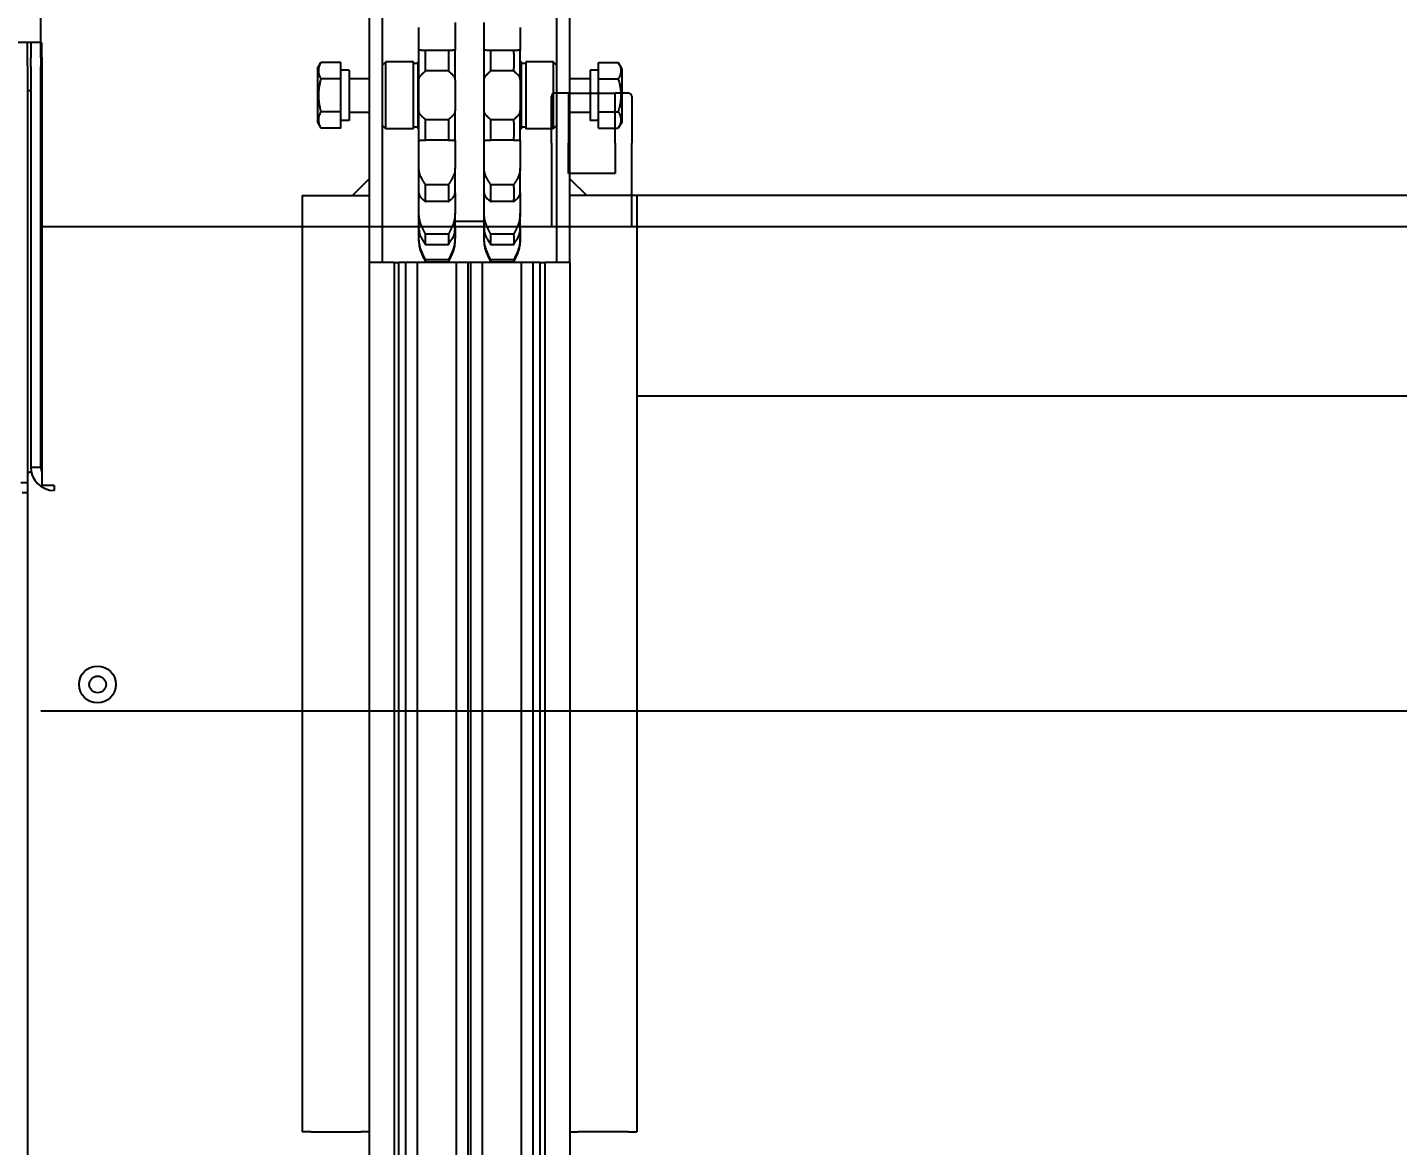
# Model space of a CAD drawing. Header units: millimetres. Extents: x -383313 to -161684, y -117025 to 99224.
# Drawn here: x -348746.3 to -348336.8, y -3387.6 to -3053.2 of the extents above; entities that cross this region are included whole.
import ezdxf

# ---------------------------------------------------------------- set-up
doc = ezdxf.new("R2010")
doc.units = ezdxf.units.MM
doc.header["$MEASUREMENT"] = 0
doc.layers.get('Defpoints').update_dxf_attribs({"color": 31})
for name, color, linetype in [('001__КОНСТРУКТИВ__размеры внутр.', 7, 'Continuous'), ('PV-10B1', 7, 'Continuous'), ('PV-3401', 7, 'Continuous')]:
    doc.layers.add(name, color=color, linetype=linetype)
doc.styles.add('PSTUDIO', font='arial.ttf')
doc.dimstyles.new('PS_TICK', dxfattribs={"dimscale": 100, "dimtxt": 2.5, "dimasz": 1, "dimexe": 2, "dimexo": 2, "dimgap": 1, "dimtad": 1, "dimdec": 0, "dimzin": 0, "dimdsep": 46, "dimtxsty": 'PSTUDIO', "dimblk": 'ARCHTICK', "dimcen": 2, "dimdle": 1.5, "dimse1": 1, "dimse2": 1, "dimadec": 0, "dimazin": 0, "dimtfac": 1, "dimtdec": 0, "dimtix": 1, "dimtmove": 1, "dimatfit": 3, "dimldrblk": 'ARCHTICK', "dimfxl": 1, "dimtolj": 1, "dimtzin": 0, "dimarcsym": 0})

# ---------------------------------------------------------------- blocks, each defined once
blk = doc.blocks.new('_ArchTick')
at = {"color": 0, "linetype": 'ByBlock', "const_width": 0.15}
blk.add_lwpolyline([(-0.5, -0.5), (0.5, 0.5)], dxfattribs=at)
blk = doc.blocks.new('*D267')
at = {"layer": '001__КОНСТРУКТИВ__размеры внутр.', "color": 0, "lineweight": -2, "ltscale": 100, "transparency": 16777216}
for p, q in [((-349188.38, -1822.52), (-349188.38, -4257.72)), ((-344174, -2819.4), (-344174, -4257.72)), ((-349338.38, -4057.72), (-344024, -4057.72))]:
    blk.add_line(p, q, dxfattribs=at)
at = {"layer": 'Defpoints', "color": 0, "ltscale": 100, "transparency": 16777216}
for p in [(-349188.38, -1622.52), (-344174, -2619.4), (-344174, -4057.72)]:
    blk.add_point(p, dxfattribs=at)
at = {"layer": '001__КОНСТРУКТИВ__размеры внутр.', "color": 0, "lineweight": -2, "ltscale": 100, "transparency": 16777216, "xscale": 100, "yscale": 100, "zscale": 100, "rotation": 180}
blk.add_blockref('_ArchTick', (-349188.38, -4057.72), dxfattribs=at)
at = {"layer": '001__КОНСТРУКТИВ__размеры внутр.', "color": 0, "lineweight": -2, "ltscale": 100, "transparency": 16777216, "xscale": 100, "yscale": 100, "zscale": 100}
blk.add_blockref('_ArchTick', (-344174, -4057.72), dxfattribs=at)
at = {"layer": '001__КОНСТРУКТИВ__размеры внутр.', "color": 0, "ltscale": 100, "transparency": 16777216, "insert": (-346681.19, -3830.08), "char_height": 250, "attachment_point": 5, "style": 'PSTUDIO'}
blk.add_mtext('\\A1;5014', dxfattribs=at)
blk = doc.blocks.new('*U200')
at = {"layer": 'PV-3401'}
for p, q in [((-1678.6, 5297.65), (-1678.6, 4852.65)), ((-1618.6, 5297.65), (-1618.6, 4852.65)), ((-1678.6, 4852.65), (-1678.6, 4850.15)), ((-1678.6, 4852.65), (-1398.6, 4852.65)), ((-1678.6, 4850.15), (-1678.6, 4835.15)), ((-1398.6, 4850.15), (-1398.6, 4852.65)), ((-1398.6, 4850.15), (-1398.6, 4835.15)), ((-1716.6, 4848.15), (-1718.42, 4847.1)), ((-1718.42, 4841.15), (-1718.42, 4847.1)), ((-1716.6, 4848.15), (-1700.6, 4848.15)), ((-1713.51, 4841.15), (-1713.51, 4847.1)), ((-1703.7, 4841.15), (-1703.7, 4847.1)), ((-1700.6, 4848.15), (-1698.79, 4847.1)), ((-1698.79, 4841.15), (-1698.79, 4847.1)), ((-1713.51, 4841.15), (-1718.42, 4841.15)), ((-1716.1, 4841.15), (-1716.1, 4838.65)), ((-1703.7, 4841.15), (-1713.51, 4841.15)), ((-1698.79, 4841.15), (-1703.7, 4841.15)), ((-1701.1, 4841.15), (-1701.1, 4838.65)), ((-1716.1, 4838.65), (-1701.1, 4838.65)), ((-1713.6, 4832.65), (-1713.6, 4838.65)), ((-1703.6, 4832.65), (-1703.6, 4838.65)), ((-1683.6, 4832.65), (-1678.6, 4837.65)), ((-1678.6, 4835.15), (-1678.6, 4832.65)), ((-1398.6, 4832.65), (-1398.6, 4835.15)), ((-1658.6, 4832.65), (-1738.6, 4832.65)), ((-1738.6, 4828.65), (-1658.6, 4828.65)), ((-1717.6, 4828.65), (-1718.6, 4827.65)), ((-1699.6, 4828.65), (-1698.6, 4827.65)), ((-1658.6, 4832.65), (1031.4, 4832.65)), ((-1658.6, 4832.65), (-1658.6, 4825.15)), ((-1718.6, 4827.65), (-1698.6, 4827.65)), ((-1718.6, 4827.65), (-1718.6, 4819.45)), ((-1698.6, 4827.65), (-1698.6, 4819.45)), ((-1658.6, 4823.7), (-1658.6, 4825.15)), ((-1658.6, 4825.15), (1146.4, 4825.15)), ((-1658.6, 4823.7), (-1658.6, 4821.69)), ((1146.4, 4823.7), (-1658.6, 4823.7)), ((-1658.6, 4821.69), (-1658.6, 4818.19)), ((1146.4, 4821.69), (-1658.6, 4821.69)), ((-1728.91, 4817.8), (-1722.15, 4817.8)), ((-1722.15, 4817.8), (-1722.12, 4817.8)), ((-1713.13, 4817.8), (-1722.12, 4817.8)), ((-1718.6, 4819.45), (-1698.6, 4819.45)), ((-1698.6, 4818.15), (-1718.6, 4818.15)), ((-1718.6, 4818.15), (-1718.6, 4817.8)), ((-1718.1, 4819.45), (-1718.1, 4818.15)), ((-1713.13, 4817.8), (-1712.31, 4817.8)), ((-1712.31, 4817.8), (-1704.9, 4817.8)), ((-1704.9, 4817.8), (-1704.08, 4817.8)), ((-1695.09, 4817.8), (-1704.08, 4817.8)), ((-1699.1, 4819.45), (-1699.1, 4818.15)), ((-1698.6, 4818.15), (-1698.6, 4817.8)), ((-1695.09, 4817.8), (-1695.06, 4817.8)), ((-1695.06, 4817.8), (-1688.29, 4817.8)), ((-1688.29, 4817.8), (-1686.83, 4817.8)), ((-1679.39, 4817.8), (-1686.83, 4817.8)), ((-1679.39, 4817.8), (-1675.2, 4817.8)), ((-1675.2, 4817.8), (-1673.34, 4817.8)), ((-1668.74, 4817.8), (-1673.34, 4817.8)), ((-1668.74, 4817.8), (-1667.88, 4817.8)), ((-1667.88, 4817.8), (-1665.95, 4817.8)), ((-1664.99, 4817.8), (-1665.95, 4817.8)), ((-1658.6, 4818.19), (-1658.6, 4806.51)), ((1146.4, 4818.19), (-1658.6, 4818.19)), ((-1722, 4815.8), (-1722, 4809)), ((-1715.92, 4815.8), (-1715.92, 4809)), ((-1701.29, 4815.8), (-1701.29, 4809)), ((-1695.21, 4815.8), (-1695.21, 4809)), ((-1681.85, 4815.8), (-1681.85, 4809)), ((-1676.81, 4815.8), (-1676.81, 4809)), ((-1667.03, 4815.8), (-1667.03, 4809)), ((-1663.92, 4815.8), (-1663.92, 4809)), ((-1659.4, 4815.8), (-1659.4, 4809)), ((-1658.75, 4815.8), (-1658.75, 4809)), ((-1728.91, 4807), (-1730.38, 4807)), ((-1722.15, 4807), (-1728.91, 4807)), ((-1722.12, 4807), (-1722.15, 4807)), ((-1713.13, 4807), (-1722.12, 4807)), ((-1712.31, 4807), (-1713.13, 4807)), ((-1704.9, 4807), (-1712.31, 4807)), ((-1704.08, 4807), (-1704.9, 4807)), ((-1695.09, 4807), (-1704.08, 4807)), ((-1695.06, 4807), (-1695.09, 4807)), ((-1688.29, 4807), (-1695.06, 4807)), ((-1686.83, 4807), (-1688.29, 4807)), ((-1679.39, 4807), (-1686.83, 4807)), ((-1675.2, 4807), (-1679.39, 4807)), ((-1673.34, 4807), (-1675.2, 4807)), ((-1668.74, 4807), (-1673.34, 4807)), ((-1670.96, 4798.3), (-1670.96, 4807)), ((-1667.88, 4807), (-1668.74, 4807)), ((-1665.95, 4807), (-1667.88, 4807)), ((-1664.99, 4807), (-1665.95, 4807)), ((-1658.6, 4806.51), (-1658.6, 4803.01)), ((1146.4, 4806.51), (-1658.6, 4806.51)), ((-1658.6, 4803.01), (-1658.6, 4802.23)), ((1146.4, 4803.01), (-1658.6, 4803.01)), ((-1658.6, 4802.23), (-1658.6, 4798.73)), ((1146.4, 4802.23), (-1658.6, 4802.23)), ((-1730.38, 4798.3), (-1728.91, 4798.3)), ((-1728.91, 4798.3), (-1722.15, 4798.3)), ((-1722.15, 4798.3), (-1722.12, 4798.3)), ((-1713.13, 4798.3), (-1722.12, 4798.3)), ((-1722, 4796.3), (-1722, 4789.5)), ((-1715.92, 4796.3), (-1715.92, 4789.5)), ((-1713.13, 4798.3), (-1712.31, 4798.3)), ((-1712.31, 4798.3), (-1704.9, 4798.3)), ((-1704.9, 4798.3), (-1704.08, 4798.3)), ((-1695.09, 4798.3), (-1704.08, 4798.3)), ((-1701.29, 4796.3), (-1701.29, 4789.5)), ((-1695.21, 4796.3), (-1695.21, 4789.5)), ((-1695.09, 4798.3), (-1695.06, 4798.3)), ((-1695.06, 4798.3), (-1688.29, 4798.3)), ((-1688.29, 4798.3), (-1686.83, 4798.3)), ((-1679.39, 4798.3), (-1686.83, 4798.3)), ((-1681.85, 4796.3), (-1681.85, 4789.5)), ((-1679.39, 4798.3), (-1675.2, 4798.3)), ((-1676.81, 4796.3), (-1676.81, 4789.5)), ((-1675.2, 4798.3), (-1673.34, 4798.3)), ((-1668.74, 4798.3), (-1673.34, 4798.3)), ((-1668.74, 4798.3), (-1667.88, 4798.3)), ((-1667.88, 4798.3), (-1665.95, 4798.3)), ((-1667.03, 4796.3), (-1667.03, 4789.5)), ((-1664.99, 4798.3), (-1665.95, 4798.3)), ((-1663.92, 4796.3), (-1663.92, 4789.5)), ((-1659.4, 4796.3), (-1659.4, 4789.5)), ((-1658.75, 4796.3), (-1658.75, 4789.5)), ((-1658.6, 4798.73), (-1658.6, 4787.05)), ((1146.4, 4798.73), (-1658.6, 4798.73)), ((-1722.15, 4787.5), (-1728.91, 4787.5)), ((-1722.12, 4787.5), (-1722.15, 4787.5)), ((-1713.13, 4787.5), (-1722.12, 4787.5)), ((-1718.6, 4787.5), (-1718.6, 4787.15)), ((-1718.6, 4787.15), (-1698.6, 4787.15)), ((-1698.6, 4785.85), (-1718.6, 4785.85)), ((-1718.6, 4785.85), (-1718.6, 4777.65)), ((-1718.1, 4787.15), (-1718.1, 4785.85)), ((-1712.31, 4787.5), (-1713.13, 4787.5)), ((-1704.9, 4787.5), (-1712.31, 4787.5)), ((-1704.08, 4787.5), (-1704.9, 4787.5)), ((-1695.09, 4787.5), (-1704.08, 4787.5)), ((-1699.1, 4787.15), (-1699.1, 4785.85)), ((-1698.6, 4787.5), (-1698.6, 4787.15)), ((-1698.6, 4785.85), (-1698.6, 4777.65)), ((-1695.06, 4787.5), (-1695.09, 4787.5)), ((-1688.29, 4787.5), (-1695.06, 4787.5)), ((-1686.83, 4787.5), (-1688.29, 4787.5)), ((-1679.39, 4787.5), (-1686.83, 4787.5)), ((-1675.2, 4787.5), (-1679.39, 4787.5)), ((-1673.34, 4787.5), (-1675.2, 4787.5)), ((-1668.74, 4787.5), (-1673.34, 4787.5)), ((-1667.88, 4787.5), (-1668.74, 4787.5)), ((-1665.95, 4787.5), (-1667.88, 4787.5)), ((-1664.99, 4787.5), (-1665.95, 4787.5)), ((-1658.6, 4787.05), (-1658.6, 4783.55)), ((1146.4, 4787.05), (-1658.6, 4787.05)), ((-1658.6, 4783.55), (-1658.6, 4781.54)), ((1146.4, 4783.55), (-1658.6, 4783.55)), ((1146.4, 4781.54), (-1658.6, 4781.54)), ((-1658.6, 4780.15), (-1658.6, 4781.54)), ((-1658.6, 4780.15), (-1658.6, 4772.65)), ((-1658.6, 4780.15), (1146.4, 4780.15)), ((-1658.6, 4776.65), (-1738.6, 4776.65)), ((-1698.6, 4777.65), (-1718.6, 4777.65)), ((-1717.6, 4776.65), (-1718.6, 4777.65)), ((-1699.6, 4776.65), (-1698.6, 4777.65)), ((-1738.6, 4772.65), (-1658.6, 4772.65)), ((-1713.6, 4766.65), (-1713.6, 4772.65)), ((-1703.6, 4766.65), (-1703.6, 4772.65)), ((-1678.6, 4767.65), (-1683.6, 4772.65)), ((-1678.6, 4770.15), (-1678.6, 4772.65)), ((-1658.6, 4772.65), (1031.4, 4772.65)), ((-1398.6, 4772.65), (-1398.6, 4770.15)), ((-1678.6, 4755.15), (-1678.6, 4770.15)), ((-1398.6, 4755.15), (-1398.6, 4770.15)), ((-1713.51, 4764.15), (-1718.42, 4764.15)), ((-1718.42, 4764.15), (-1718.42, 4758.2)), ((-1716.1, 4766.65), (-1701.1, 4766.65)), ((-1716.1, 4766.65), (-1716.1, 4764.15)), ((-1703.7, 4764.15), (-1713.51, 4764.15)), ((-1713.51, 4764.15), (-1713.51, 4758.2)), ((-1698.79, 4764.15), (-1703.7, 4764.15)), ((-1703.7, 4764.15), (-1703.7, 4758.2)), ((-1701.1, 4766.65), (-1701.1, 4764.15)), ((-1698.79, 4764.15), (-1698.79, 4758.2)), ((-1716.6, 4757.15), (-1718.42, 4758.2)), ((-1716.6, 4757.15), (-1700.6, 4757.15)), ((-1700.6, 4757.15), (-1698.79, 4758.2)), ((-1678.6, 4752.65), (-1678.6, 4755.15)), ((-1398.6, 4755.15), (-1398.6, 4752.65)), ((-1678.6, 4752.65), (-1398.6, 4752.65))]:
    blk.add_line(p, q, dxfattribs=at)
for centre, start, end in [((-1664.99, 4808.3), 89.3599, 90), ((-1664.99, 4816.5), 270, 270.6401), ((-1664.99, 4788.8), 89.3599, 90), ((-1664.99, 4797), 270, 270.6401)]:
    blk.add_arc(centre, 9.5, start, end, dxfattribs=at)
for points, weights in [([(-1718.42, 4847.1), (-1715.96, 4848.52), (-1713.51, 4847.1)], [1.22364575665, 1.41294441399, 1.22364575665]), ([(-1713.51, 4847.1), (-1708.6, 4848.52), (-1703.7, 4847.1)], [1.22364575665, 1.41294441399, 1.22364575665]), ([(-1703.7, 4847.1), (-1701.24, 4848.52), (-1698.79, 4847.1)], [1.22364575665, 1.41294441399, 1.22364575665]), ([(-1722.04, 4816.83), (-1722.02, 4816.33), (-1722, 4815.8)], [1, 1.00025461956, 1]), ([(-1715.92, 4815.8), (-1715.44, 4816.33), (-1714.98, 4816.83)], [1, 1.00025461955, 1]), ([(-1702.22, 4816.83), (-1701.77, 4816.33), (-1701.29, 4815.8)], [1, 1.00025461957, 1]), ([(-1695.21, 4815.8), (-1695.19, 4816.33), (-1695.17, 4816.83)], [1, 1.00025461957, 1]), ([(-1683.51, 4816.83), (-1682.7, 4816.33), (-1681.85, 4815.8)], [1, 1.00025461956, 1]), ([(-1676.81, 4815.8), (-1677.25, 4816.33), (-1677.67, 4816.83)], [1, 1.00025461955, 1]), ([(-1669.14, 4816.83), (-1668.1, 4816.33), (-1667.03, 4815.8)], [1, 1.00025461956, 1]), ([(-1663.92, 4815.8), (-1664.74, 4816.33), (-1665.53, 4816.83)], [1, 1.00025461955, 1]), ([(-1661.59, 4816.83), (-1660.52, 4816.33), (-1659.4, 4815.8)], [1, 1.00025461958, 1]), ([(-1658.75, 4815.8), (-1659.81, 4816.33), (-1660.83, 4816.83)], [1, 1.00025461957, 1]), ([(-1722, 4815.8), (-1718.96, 4815.89), (-1715.92, 4815.8)], [1, 1.00194841845, 1]), ([(-1701.29, 4815.8), (-1698.25, 4815.89), (-1695.21, 4815.8)], [1, 1.00194841845, 1]), ([(-1681.85, 4815.8), (-1679.33, 4815.89), (-1676.81, 4815.8)], [1, 1.00194841845, 1]), ([(-1667.03, 4815.8), (-1665.47, 4815.89), (-1663.92, 4815.8)], [1, 1.00194841845, 1]), ([(-1659.4, 4815.8), (-1659.07, 4815.89), (-1658.75, 4815.8)], [1, 1.00194841845, 1]), ([(-1722, 4809), (-1722.02, 4808.47), (-1722.04, 4807.97)], [1, 1.00025461955, 1]), ([(-1715.92, 4809), (-1718.96, 4808.9), (-1722, 4809)], [1, 1.00194841845, 1]), ([(-1714.98, 4807.97), (-1715.44, 4808.47), (-1715.92, 4809)], [1, 1.00025461956, 1]), ([(-1701.29, 4809), (-1701.77, 4808.47), (-1702.22, 4807.97)], [1, 1.00025461958, 1]), ([(-1695.21, 4809), (-1698.25, 4808.9), (-1701.29, 4809)], [1, 1.00194841845, 1]), ([(-1695.17, 4807.97), (-1695.19, 4808.47), (-1695.21, 4809)], [1, 1.00025461956, 1]), ([(-1681.85, 4809), (-1682.7, 4808.47), (-1683.51, 4807.97)], [1, 1.00025461956, 1]), ([(-1676.81, 4809), (-1679.33, 4808.9), (-1681.85, 4809)], [1, 1.00194841845, 1]), ([(-1677.67, 4807.97), (-1677.25, 4808.47), (-1676.81, 4809)], [1, 1.00025461956, 1]), ([(-1667.03, 4809), (-1668.1, 4808.47), (-1669.14, 4807.97)], [1, 1.00025461954, 1]), ([(-1663.92, 4809), (-1665.47, 4808.9), (-1667.03, 4809)], [1, 1.00194841845, 1]), ([(-1665.53, 4807.97), (-1664.74, 4808.47), (-1663.92, 4809)], [1, 1.00025461957, 1]), ([(-1659.4, 4809), (-1660.52, 4808.47), (-1661.59, 4807.97)], [1, 1.00025461953, 1]), ([(-1660.83, 4807.97), (-1659.81, 4808.47), (-1658.75, 4809)], [1, 1.00025461955, 1]), ([(-1658.75, 4809), (-1659.07, 4808.9), (-1659.4, 4809)], [1, 1.00194841845, 1]), ([(-1722.04, 4797.33), (-1722.02, 4796.83), (-1722, 4796.3)], [1, 1.00025461954, 1]), ([(-1722, 4796.3), (-1718.96, 4796.39), (-1715.92, 4796.3)], [1, 1.00194841845, 1]), ([(-1715.92, 4796.3), (-1715.44, 4796.83), (-1714.98, 4797.33)], [1, 1.00025461958, 1]), ([(-1702.22, 4797.33), (-1701.77, 4796.83), (-1701.29, 4796.3)], [1, 1.00025461957, 1]), ([(-1701.29, 4796.3), (-1698.25, 4796.39), (-1695.21, 4796.3)], [1, 1.00194841845, 1]), ([(-1695.21, 4796.3), (-1695.19, 4796.83), (-1695.17, 4797.33)], [1, 1.00025461957, 1]), ([(-1683.51, 4797.33), (-1682.7, 4796.83), (-1681.85, 4796.3)], [1, 1.00025461957, 1]), ([(-1681.85, 4796.3), (-1679.33, 4796.39), (-1676.81, 4796.3)], [1, 1.00194841845, 1]), ([(-1676.81, 4796.3), (-1677.25, 4796.83), (-1677.67, 4797.33)], [1, 1.00025461955, 1]), ([(-1669.14, 4797.33), (-1668.1, 4796.83), (-1667.03, 4796.3)], [1, 1.00025461957, 1]), ([(-1667.03, 4796.3), (-1665.47, 4796.39), (-1663.92, 4796.3)], [1, 1.00194841845, 1]), ([(-1663.92, 4796.3), (-1664.74, 4796.83), (-1665.53, 4797.33)], [1, 1.00025461956, 1]), ([(-1661.59, 4797.33), (-1660.52, 4796.83), (-1659.4, 4796.3)], [1, 1.00025461957, 1]), ([(-1658.75, 4796.3), (-1659.81, 4796.83), (-1660.83, 4797.33)], [1, 1.00025461957, 1]), ([(-1659.4, 4796.3), (-1659.07, 4796.39), (-1658.75, 4796.3)], [1, 1.00194841845, 1]), ([(-1722, 4789.5), (-1722.02, 4788.97), (-1722.04, 4788.47)], [1, 1.00025461953, 1]), ([(-1715.92, 4789.5), (-1718.96, 4789.4), (-1722, 4789.5)], [1, 1.00194841845, 1]), ([(-1714.98, 4788.47), (-1715.44, 4788.97), (-1715.92, 4789.5)], [1, 1.00025461957, 1]), ([(-1701.29, 4789.5), (-1701.77, 4788.97), (-1702.22, 4788.47)], [1, 1.00025461956, 1]), ([(-1695.21, 4789.5), (-1698.25, 4789.4), (-1701.29, 4789.5)], [1, 1.00194841845, 1]), ([(-1695.17, 4788.47), (-1695.19, 4788.97), (-1695.21, 4789.5)], [1, 1.00025461956, 1]), ([(-1681.85, 4789.5), (-1682.7, 4788.97), (-1683.51, 4788.47)], [1, 1.00025461958, 1]), ([(-1676.81, 4789.5), (-1679.33, 4789.4), (-1681.85, 4789.5)], [1, 1.00194841845, 1]), ([(-1677.67, 4788.47), (-1677.25, 4788.97), (-1676.81, 4789.5)], [1, 1.00025461956, 1]), ([(-1667.03, 4789.5), (-1668.1, 4788.97), (-1669.14, 4788.47)], [1, 1.00025461957, 1]), ([(-1663.92, 4789.5), (-1665.47, 4789.4), (-1667.03, 4789.5)], [1, 1.00194841845, 1]), ([(-1665.53, 4788.47), (-1664.74, 4788.97), (-1663.92, 4789.5)], [1, 1.00025461954, 1]), ([(-1659.4, 4789.5), (-1660.52, 4788.97), (-1661.59, 4788.47)], [1, 1.00025461957, 1]), ([(-1660.83, 4788.47), (-1659.81, 4788.97), (-1658.75, 4789.5)], [1, 1.00025461957, 1]), ([(-1658.75, 4789.5), (-1659.07, 4789.4), (-1659.4, 4789.5)], [1, 1.00194841845, 1]), ([(-1718.42, 4758.2), (-1715.96, 4756.78), (-1713.51, 4758.2)], [1.22364575665, 1.41294441399, 1.22364575665]), ([(-1713.51, 4758.2), (-1708.6, 4756.78), (-1703.7, 4758.2)], [1.22364575665, 1.41294441399, 1.22364575665]), ([(-1703.7, 4758.2), (-1701.24, 4756.78), (-1698.79, 4758.2)], [1.22364575665, 1.41294441399, 1.22364575665])]:
    blk.add_rational_spline(points, weights, degree=2, dxfattribs=at)
for points, knots in [([(-1722.12, 4817.8), (-1722.11, 4817.8), (-1722.1, 4817.78), (-1722.09, 4817.72), (-1722.09, 4817.68), (-1722.07, 4817.55), (-1722.07, 4817.46), (-1722.06, 4817.27), (-1722.05, 4817.17), (-1722.04, 4816.98), (-1722.04, 4816.91), (-1722.04, 4816.83)], [43.585605, 43.585605, 43.585605, 43.585605, 44.52713, 44.52713, 45.468654, 45.468654, 46.410179, 46.410179, 47.351703, 47.351703, 47.881108, 47.881108, 47.881108, 47.881108]), ([(-1714.98, 4816.83), (-1714.91, 4816.91), (-1714.84, 4816.98), (-1714.65, 4817.17), (-1714.52, 4817.27), (-1714.25, 4817.46), (-1714.11, 4817.55), (-1713.82, 4817.68), (-1713.68, 4817.72), (-1713.4, 4817.78), (-1713.26, 4817.8), (-1713.13, 4817.8)], [10.115097, 10.115097, 10.115097, 10.115097, 10.644502, 10.644502, 11.586026, 11.586026, 12.527551, 12.527551, 13.469075, 13.469075, 14.4106, 14.4106, 14.4106, 14.4106]), ([(-1704.08, 4817.8), (-1703.95, 4817.8), (-1703.81, 4817.78), (-1703.53, 4817.72), (-1703.38, 4817.68), (-1703.1, 4817.55), (-1702.96, 4817.46), (-1702.69, 4817.27), (-1702.56, 4817.17), (-1702.36, 4816.98), (-1702.29, 4816.91), (-1702.22, 4816.83)], [43.585605, 43.585605, 43.585605, 43.585605, 44.52713, 44.52713, 45.468654, 45.468654, 46.410179, 46.410179, 47.351703, 47.351703, 47.881108, 47.881108, 47.881108, 47.881108]), ([(-1695.17, 4816.83), (-1695.16, 4816.91), (-1695.16, 4816.98), (-1695.15, 4817.17), (-1695.15, 4817.27), (-1695.14, 4817.46), (-1695.13, 4817.55), (-1695.12, 4817.68), (-1695.11, 4817.72), (-1695.1, 4817.78), (-1695.1, 4817.8), (-1695.09, 4817.8)], [10.115097, 10.115097, 10.115097, 10.115097, 10.644502, 10.644502, 11.586026, 11.586026, 12.527551, 12.527551, 13.469075, 13.469075, 14.4106, 14.4106, 14.4106, 14.4106]), ([(-1686.83, 4817.8), (-1686.59, 4817.8), (-1686.34, 4817.78), (-1685.84, 4817.72), (-1685.58, 4817.68), (-1685.07, 4817.55), (-1684.82, 4817.46), (-1684.34, 4817.27), (-1684.1, 4817.17), (-1683.76, 4816.98), (-1683.64, 4816.91), (-1683.51, 4816.83)], [43.585605, 43.585605, 43.585605, 43.585605, 44.52713, 44.52713, 45.468654, 45.468654, 46.410179, 46.410179, 47.351703, 47.351703, 47.881108, 47.881108, 47.881108, 47.881108]), ([(-1677.67, 4816.83), (-1677.74, 4816.91), (-1677.8, 4816.98), (-1677.98, 4817.17), (-1678.1, 4817.27), (-1678.35, 4817.46), (-1678.48, 4817.55), (-1678.75, 4817.68), (-1678.88, 4817.72), (-1679.14, 4817.78), (-1679.27, 4817.8), (-1679.39, 4817.8)], [10.115097, 10.115097, 10.115097, 10.115097, 10.644502, 10.644502, 11.586026, 11.586026, 12.527551, 12.527551, 13.469075, 13.469075, 14.4106, 14.4106, 14.4106, 14.4106]), ([(-1673.34, 4817.8), (-1673.04, 4817.8), (-1672.73, 4817.78), (-1672.09, 4817.72), (-1671.76, 4817.68), (-1671.12, 4817.55), (-1670.8, 4817.46), (-1670.19, 4817.27), (-1669.89, 4817.17), (-1669.45, 4816.98), (-1669.3, 4816.91), (-1669.14, 4816.83)], [43.585605, 43.585605, 43.585605, 43.585605, 44.52713, 44.52713, 45.468654, 45.468654, 46.410179, 46.410179, 47.351703, 47.351703, 47.881108, 47.881108, 47.881108, 47.881108]), ([(-1665.53, 4816.83), (-1665.65, 4816.91), (-1665.77, 4816.98), (-1666.11, 4817.17), (-1666.33, 4817.27), (-1666.8, 4817.46), (-1667.05, 4817.55), (-1667.54, 4817.68), (-1667.79, 4817.72), (-1668.27, 4817.78), (-1668.52, 4817.8), (-1668.74, 4817.8)], [10.115097, 10.115097, 10.115097, 10.115097, 10.644502, 10.644502, 11.586026, 11.586026, 12.527551, 12.527551, 13.469075, 13.469075, 14.4106, 14.4106, 14.4106, 14.4106]), ([(-1665.95, 4817.8), (-1665.64, 4817.8), (-1665.31, 4817.78), (-1664.65, 4817.72), (-1664.31, 4817.68), (-1663.64, 4817.55), (-1663.31, 4817.46), (-1662.68, 4817.27), (-1662.37, 4817.17), (-1661.92, 4816.98), (-1661.75, 4816.91), (-1661.59, 4816.83)], [43.585605, 43.585605, 43.585605, 43.585605, 44.52713, 44.52713, 45.468654, 45.468654, 46.410179, 46.410179, 47.351703, 47.351703, 47.881108, 47.881108, 47.881108, 47.881108]), ([(-1660.83, 4816.83), (-1660.99, 4816.91), (-1661.15, 4816.98), (-1661.58, 4817.17), (-1661.87, 4817.27), (-1662.48, 4817.46), (-1662.79, 4817.55), (-1663.43, 4817.68), (-1663.75, 4817.72), (-1664.34, 4817.78), (-1664.62, 4817.8), (-1664.88, 4817.8)], [10.115097, 10.115097, 10.115097, 10.115097, 10.644502, 10.644502, 11.586026, 11.586026, 12.527551, 12.527551, 13.469075, 13.469075, 14.298941, 14.298941, 14.298941, 14.298941]), ([(-1722.04, 4807.97), (-1722.04, 4807.89), (-1722.04, 4807.82), (-1722.05, 4807.63), (-1722.06, 4807.52), (-1722.07, 4807.33), (-1722.07, 4807.25), (-1722.09, 4807.12), (-1722.09, 4807.08), (-1722.1, 4807.01), (-1722.11, 4807), (-1722.12, 4807)], [10.115097, 10.115097, 10.115097, 10.115097, 10.644502, 10.644502, 11.586026, 11.586026, 12.527551, 12.527551, 13.469075, 13.469075, 14.4106, 14.4106, 14.4106, 14.4106]), ([(-1713.13, 4807), (-1713.26, 4807), (-1713.4, 4807.01), (-1713.68, 4807.08), (-1713.82, 4807.12), (-1714.11, 4807.25), (-1714.25, 4807.33), (-1714.52, 4807.52), (-1714.65, 4807.63), (-1714.84, 4807.82), (-1714.91, 4807.89), (-1714.98, 4807.97)], [43.585571, 43.585571, 43.585571, 43.585571, 44.527095, 44.527095, 45.468619, 45.468619, 46.410144, 46.410144, 47.351668, 47.351668, 47.881074, 47.881074, 47.881074, 47.881074]), ([(-1702.22, 4807.97), (-1702.29, 4807.89), (-1702.36, 4807.82), (-1702.56, 4807.63), (-1702.69, 4807.52), (-1702.96, 4807.33), (-1703.1, 4807.25), (-1703.38, 4807.12), (-1703.53, 4807.08), (-1703.81, 4807.01), (-1703.95, 4807), (-1704.08, 4807)], [10.115097, 10.115097, 10.115097, 10.115097, 10.644502, 10.644502, 11.586026, 11.586026, 12.527551, 12.527551, 13.469075, 13.469075, 14.4106, 14.4106, 14.4106, 14.4106]), ([(-1695.09, 4807), (-1695.1, 4807), (-1695.1, 4807.01), (-1695.11, 4807.08), (-1695.12, 4807.12), (-1695.13, 4807.25), (-1695.14, 4807.33), (-1695.15, 4807.52), (-1695.15, 4807.63), (-1695.16, 4807.82), (-1695.16, 4807.89), (-1695.17, 4807.97)], [43.585571, 43.585571, 43.585571, 43.585571, 44.527095, 44.527095, 45.468619, 45.468619, 46.410144, 46.410144, 47.351668, 47.351668, 47.881074, 47.881074, 47.881074, 47.881074]), ([(-1683.51, 4807.97), (-1683.64, 4807.89), (-1683.76, 4807.82), (-1684.1, 4807.63), (-1684.34, 4807.52), (-1684.82, 4807.33), (-1685.07, 4807.25), (-1685.58, 4807.12), (-1685.84, 4807.08), (-1686.34, 4807.01), (-1686.59, 4807), (-1686.83, 4807)], [10.115097, 10.115097, 10.115097, 10.115097, 10.644502, 10.644502, 11.586026, 11.586026, 12.527551, 12.527551, 13.469075, 13.469075, 14.4106, 14.4106, 14.4106, 14.4106]), ([(-1679.39, 4807), (-1679.27, 4807), (-1679.14, 4807.01), (-1678.88, 4807.08), (-1678.75, 4807.12), (-1678.48, 4807.25), (-1678.35, 4807.33), (-1678.1, 4807.52), (-1677.98, 4807.63), (-1677.8, 4807.82), (-1677.74, 4807.89), (-1677.67, 4807.97)], [43.585571, 43.585571, 43.585571, 43.585571, 44.527095, 44.527095, 45.468619, 45.468619, 46.410144, 46.410144, 47.351668, 47.351668, 47.881074, 47.881074, 47.881074, 47.881074]), ([(-1669.14, 4807.97), (-1669.3, 4807.89), (-1669.45, 4807.82), (-1669.89, 4807.63), (-1670.19, 4807.52), (-1670.8, 4807.33), (-1671.12, 4807.25), (-1671.76, 4807.12), (-1672.09, 4807.08), (-1672.73, 4807.01), (-1673.04, 4807), (-1673.34, 4807)], [10.115097, 10.115097, 10.115097, 10.115097, 10.644502, 10.644502, 11.586026, 11.586026, 12.527551, 12.527551, 13.469075, 13.469075, 14.4106, 14.4106, 14.4106, 14.4106]), ([(-1668.74, 4807), (-1668.52, 4807), (-1668.27, 4807.01), (-1667.79, 4807.08), (-1667.54, 4807.12), (-1667.05, 4807.25), (-1666.8, 4807.33), (-1666.33, 4807.52), (-1666.11, 4807.63), (-1665.77, 4807.82), (-1665.65, 4807.89), (-1665.53, 4807.97)], [43.585571, 43.585571, 43.585571, 43.585571, 44.527095, 44.527095, 45.468619, 45.468619, 46.410144, 46.410144, 47.351668, 47.351668, 47.881074, 47.881074, 47.881074, 47.881074]), ([(-1661.59, 4807.97), (-1661.75, 4807.89), (-1661.92, 4807.82), (-1662.37, 4807.63), (-1662.68, 4807.52), (-1663.31, 4807.33), (-1663.64, 4807.25), (-1664.31, 4807.12), (-1664.65, 4807.08), (-1665.31, 4807.01), (-1665.64, 4807), (-1665.95, 4807)], [10.115097, 10.115097, 10.115097, 10.115097, 10.644502, 10.644502, 11.586026, 11.586026, 12.527551, 12.527551, 13.469075, 13.469075, 14.4106, 14.4106, 14.4106, 14.4106]), ([(-1664.88, 4807), (-1664.62, 4807), (-1664.34, 4807.02), (-1663.75, 4807.08), (-1663.43, 4807.12), (-1662.79, 4807.25), (-1662.48, 4807.33), (-1661.87, 4807.52), (-1661.58, 4807.63), (-1661.15, 4807.82), (-1660.99, 4807.89), (-1660.83, 4807.97)], [43.697229, 43.697229, 43.697229, 43.697229, 44.527095, 44.527095, 45.468619, 45.468619, 46.410144, 46.410144, 47.351668, 47.351668, 47.881074, 47.881074, 47.881074, 47.881074]), ([(-1722.12, 4798.3), (-1722.11, 4798.3), (-1722.1, 4798.28), (-1722.09, 4798.22), (-1722.09, 4798.18), (-1722.07, 4798.05), (-1722.07, 4797.96), (-1722.06, 4797.77), (-1722.05, 4797.67), (-1722.04, 4797.48), (-1722.04, 4797.41), (-1722.04, 4797.33)], [43.585571, 43.585571, 43.585571, 43.585571, 44.527095, 44.527095, 45.468619, 45.468619, 46.410144, 46.410144, 47.351668, 47.351668, 47.881074, 47.881074, 47.881074, 47.881074]), ([(-1714.98, 4797.33), (-1714.91, 4797.41), (-1714.84, 4797.48), (-1714.65, 4797.67), (-1714.52, 4797.77), (-1714.25, 4797.96), (-1714.11, 4798.05), (-1713.82, 4798.18), (-1713.68, 4798.22), (-1713.4, 4798.28), (-1713.26, 4798.3), (-1713.13, 4798.3)], [10.115097, 10.115097, 10.115097, 10.115097, 10.644502, 10.644502, 11.586026, 11.586026, 12.527551, 12.527551, 13.469075, 13.469075, 14.4106, 14.4106, 14.4106, 14.4106]), ([(-1704.08, 4798.3), (-1703.95, 4798.3), (-1703.81, 4798.28), (-1703.53, 4798.22), (-1703.38, 4798.18), (-1703.1, 4798.05), (-1702.96, 4797.96), (-1702.69, 4797.77), (-1702.56, 4797.67), (-1702.36, 4797.48), (-1702.29, 4797.41), (-1702.22, 4797.33)], [43.585571, 43.585571, 43.585571, 43.585571, 44.527095, 44.527095, 45.468619, 45.468619, 46.410144, 46.410144, 47.351668, 47.351668, 47.881074, 47.881074, 47.881074, 47.881074]), ([(-1695.17, 4797.33), (-1695.16, 4797.41), (-1695.16, 4797.48), (-1695.15, 4797.67), (-1695.15, 4797.77), (-1695.14, 4797.96), (-1695.13, 4798.05), (-1695.12, 4798.18), (-1695.11, 4798.22), (-1695.1, 4798.28), (-1695.1, 4798.3), (-1695.09, 4798.3)], [10.115097, 10.115097, 10.115097, 10.115097, 10.644502, 10.644502, 11.586026, 11.586026, 12.527551, 12.527551, 13.469075, 13.469075, 14.4106, 14.4106, 14.4106, 14.4106]), ([(-1686.83, 4798.3), (-1686.59, 4798.3), (-1686.34, 4798.28), (-1685.84, 4798.22), (-1685.58, 4798.18), (-1685.07, 4798.05), (-1684.82, 4797.96), (-1684.34, 4797.77), (-1684.1, 4797.67), (-1683.76, 4797.48), (-1683.64, 4797.41), (-1683.51, 4797.33)], [43.585571, 43.585571, 43.585571, 43.585571, 44.527095, 44.527095, 45.468619, 45.468619, 46.410144, 46.410144, 47.351668, 47.351668, 47.881074, 47.881074, 47.881074, 47.881074]), ([(-1677.67, 4797.33), (-1677.74, 4797.41), (-1677.8, 4797.48), (-1677.98, 4797.67), (-1678.1, 4797.77), (-1678.35, 4797.96), (-1678.48, 4798.05), (-1678.75, 4798.18), (-1678.88, 4798.22), (-1679.14, 4798.28), (-1679.27, 4798.3), (-1679.39, 4798.3)], [10.115097, 10.115097, 10.115097, 10.115097, 10.644502, 10.644502, 11.586026, 11.586026, 12.527551, 12.527551, 13.469075, 13.469075, 14.4106, 14.4106, 14.4106, 14.4106]), ([(-1673.34, 4798.3), (-1673.04, 4798.3), (-1672.73, 4798.28), (-1672.09, 4798.22), (-1671.76, 4798.18), (-1671.12, 4798.05), (-1670.8, 4797.96), (-1670.19, 4797.77), (-1669.89, 4797.67), (-1669.45, 4797.48), (-1669.3, 4797.41), (-1669.14, 4797.33)], [43.585571, 43.585571, 43.585571, 43.585571, 44.527095, 44.527095, 45.468619, 45.468619, 46.410144, 46.410144, 47.351668, 47.351668, 47.881074, 47.881074, 47.881074, 47.881074]), ([(-1665.53, 4797.33), (-1665.65, 4797.41), (-1665.77, 4797.48), (-1666.11, 4797.67), (-1666.33, 4797.77), (-1666.8, 4797.96), (-1667.05, 4798.05), (-1667.54, 4798.18), (-1667.79, 4798.22), (-1668.27, 4798.28), (-1668.52, 4798.3), (-1668.74, 4798.3)], [10.115097, 10.115097, 10.115097, 10.115097, 10.644502, 10.644502, 11.586026, 11.586026, 12.527551, 12.527551, 13.469075, 13.469075, 14.4106, 14.4106, 14.4106, 14.4106]), ([(-1665.95, 4798.3), (-1665.64, 4798.3), (-1665.31, 4798.28), (-1664.65, 4798.22), (-1664.31, 4798.18), (-1663.64, 4798.05), (-1663.31, 4797.96), (-1662.68, 4797.77), (-1662.37, 4797.67), (-1661.92, 4797.48), (-1661.75, 4797.41), (-1661.59, 4797.33)], [43.585571, 43.585571, 43.585571, 43.585571, 44.527095, 44.527095, 45.468619, 45.468619, 46.410144, 46.410144, 47.351668, 47.351668, 47.881074, 47.881074, 47.881074, 47.881074]), ([(-1660.83, 4797.33), (-1660.99, 4797.41), (-1661.15, 4797.48), (-1661.58, 4797.67), (-1661.87, 4797.77), (-1662.48, 4797.96), (-1662.79, 4798.05), (-1663.43, 4798.18), (-1663.75, 4798.22), (-1664.34, 4798.28), (-1664.62, 4798.3), (-1664.88, 4798.3)], [10.115097, 10.115097, 10.115097, 10.115097, 10.644502, 10.644502, 11.586026, 11.586026, 12.527551, 12.527551, 13.469075, 13.469075, 14.298941, 14.298941, 14.298941, 14.298941]), ([(-1722.04, 4788.47), (-1722.04, 4788.38), (-1722.04, 4788.3), (-1722.05, 4788.12), (-1722.06, 4788.01), (-1722.07, 4787.83), (-1722.08, 4787.75), (-1722.09, 4787.62), (-1722.09, 4787.57), (-1722.1, 4787.51), (-1722.11, 4787.5), (-1722.12, 4787.5)], [10.11521, 10.11521, 10.11521, 10.11521, 10.687596, 10.687596, 11.618355, 11.618355, 12.549115, 12.549115, 13.479875, 13.479875, 14.410634, 14.410634, 14.410634, 14.410634]), ([(-1713.13, 4787.5), (-1713.26, 4787.5), (-1713.39, 4787.51), (-1713.67, 4787.57), (-1713.81, 4787.62), (-1714.1, 4787.75), (-1714.24, 4787.83), (-1714.5, 4788.01), (-1714.63, 4788.12), (-1714.83, 4788.3), (-1714.91, 4788.38), (-1714.98, 4788.47)], [43.585571, 43.585571, 43.585571, 43.585571, 44.51633, 44.51633, 45.44709, 45.44709, 46.37785, 46.37785, 47.308609, 47.308609, 47.880995, 47.880995, 47.880995, 47.880995]), ([(-1702.22, 4788.47), (-1702.3, 4788.38), (-1702.38, 4788.3), (-1702.57, 4788.12), (-1702.7, 4788.01), (-1702.97, 4787.83), (-1703.11, 4787.75), (-1703.39, 4787.62), (-1703.53, 4787.57), (-1703.81, 4787.51), (-1703.95, 4787.5), (-1704.08, 4787.5)], [10.11521, 10.11521, 10.11521, 10.11521, 10.687596, 10.687596, 11.618355, 11.618355, 12.549115, 12.549115, 13.479875, 13.479875, 14.410634, 14.410634, 14.410634, 14.410634]), ([(-1695.09, 4787.5), (-1695.1, 4787.5), (-1695.1, 4787.51), (-1695.11, 4787.57), (-1695.12, 4787.62), (-1695.13, 4787.75), (-1695.14, 4787.83), (-1695.15, 4788.01), (-1695.15, 4788.12), (-1695.16, 4788.3), (-1695.16, 4788.38), (-1695.17, 4788.47)], [43.585571, 43.585571, 43.585571, 43.585571, 44.51633, 44.51633, 45.44709, 45.44709, 46.37785, 46.37785, 47.308609, 47.308609, 47.880995, 47.880995, 47.880995, 47.880995]), ([(-1683.51, 4788.47), (-1683.65, 4788.38), (-1683.78, 4788.3), (-1684.13, 4788.12), (-1684.37, 4788.01), (-1684.85, 4787.83), (-1685.09, 4787.75), (-1685.6, 4787.62), (-1685.85, 4787.57), (-1686.35, 4787.51), (-1686.59, 4787.5), (-1686.83, 4787.5)], [10.11521, 10.11521, 10.11521, 10.11521, 10.687596, 10.687596, 11.618355, 11.618355, 12.549115, 12.549115, 13.479875, 13.479875, 14.410634, 14.410634, 14.410634, 14.410634]), ([(-1679.39, 4787.5), (-1679.27, 4787.5), (-1679.14, 4787.51), (-1678.89, 4787.57), (-1678.75, 4787.62), (-1678.49, 4787.75), (-1678.37, 4787.83), (-1678.12, 4788.01), (-1678, 4788.12), (-1677.82, 4788.3), (-1677.75, 4788.38), (-1677.67, 4788.47)], [43.585571, 43.585571, 43.585571, 43.585571, 44.51633, 44.51633, 45.44709, 45.44709, 46.37785, 46.37785, 47.308609, 47.308609, 47.880995, 47.880995, 47.880995, 47.880995]), ([(-1669.14, 4788.47), (-1669.31, 4788.38), (-1669.48, 4788.3), (-1669.93, 4788.12), (-1670.22, 4788.01), (-1670.83, 4787.83), (-1671.14, 4787.75), (-1671.78, 4787.62), (-1672.1, 4787.57), (-1672.73, 4787.51), (-1673.04, 4787.5), (-1673.34, 4787.5)], [10.11521, 10.11521, 10.11521, 10.11521, 10.687596, 10.687596, 11.618355, 11.618355, 12.549115, 12.549115, 13.479875, 13.479875, 14.410634, 14.410634, 14.410634, 14.410634]), ([(-1668.74, 4787.5), (-1668.52, 4787.5), (-1668.28, 4787.51), (-1667.8, 4787.57), (-1667.55, 4787.62), (-1667.07, 4787.75), (-1666.82, 4787.83), (-1666.36, 4788.01), (-1666.13, 4788.12), (-1665.79, 4788.3), (-1665.66, 4788.38), (-1665.53, 4788.47)], [43.585571, 43.585571, 43.585571, 43.585571, 44.51633, 44.51633, 45.44709, 45.44709, 46.37785, 46.37785, 47.308609, 47.308609, 47.880995, 47.880995, 47.880995, 47.880995]), ([(-1661.59, 4788.47), (-1661.77, 4788.38), (-1661.94, 4788.3), (-1662.41, 4788.12), (-1662.71, 4788.01), (-1663.34, 4787.83), (-1663.67, 4787.75), (-1664.33, 4787.62), (-1664.66, 4787.57), (-1665.32, 4787.51), (-1665.64, 4787.5), (-1665.95, 4787.5)], [10.11521, 10.11521, 10.11521, 10.11521, 10.687596, 10.687596, 11.618355, 11.618355, 12.549115, 12.549115, 13.479875, 13.479875, 14.410634, 14.410634, 14.410634, 14.410634]), ([(-1664.88, 4787.5), (-1664.62, 4787.5), (-1664.35, 4787.52), (-1663.76, 4787.57), (-1663.45, 4787.62), (-1662.82, 4787.75), (-1662.51, 4787.83), (-1661.9, 4788.01), (-1661.61, 4788.12), (-1661.17, 4788.3), (-1661, 4788.38), (-1660.83, 4788.47)], [43.697221, 43.697221, 43.697221, 43.697221, 44.51633, 44.51633, 45.44709, 45.44709, 46.37785, 46.37785, 47.308609, 47.308609, 47.880995, 47.880995, 47.880995, 47.880995])]:
    blk.add_open_spline(points, degree=3, knots=knots, dxfattribs=at)
blk = doc.blocks.new('A$C4af2c1f4')
at = {"ltscale": 100}
blk.add_line((-4, 755.5), (-4, 900.33), dxfattribs=at)
at = {"layer": 'PV-10B1'}
for p, q in [((-4, 755.5), (-137.56, 755.5)), ((-8, 748.45), (-8, 755.5)), ((-7, 755.5), (-7, 750.92)), ((-4, 750.92), (-4, 755.5)), ((-3.65, 751.06), (-3.65, 755.5)), ((-7, 748.28), (-7, 750.92)), ((-4, 750.92), (-4, 748.28)), ((-4, 750.5), (-3.65, 750.5)), ((-3.65, 751.06), (-3.65, 745.55)), ((-8, 748.45), (-8, 745.3)), ((-7, 748.28), (-7, 628.5)), ((-4, 628.5), (-4, 748.28)), ((-3.65, 745.55), (-3.65, 622.98)), ((-8, 745.3), (-8, 623.84)), ((-7, 741), (-8, 741)), ((148.69, 725.33), (148.69, 739.33)), ((153.69, 740.33), (149.69, 740.33)), ((153.69, 740.33), (167.69, 740.33)), ((153.69, 740.33), (153.69, 725.33)), ((171.69, 740.33), (167.69, 740.33)), ((167.69, 725.33), (167.69, 740.33)), ((172.69, 739.33), (172.69, 725.33)), ((148.69, 725.33), (148.69, 700.33)), ((153.69, 716.33), (153.69, 725.33)), ((167.69, 725.33), (167.69, 716.33)), ((172.69, 700.33), (172.69, 725.33)), ((167.69, 716.33), (153.69, 716.33)), ((1190.94, 700.33), (-4, 700.33)), ((-7, 628.5), (-4, 628.5)), ((-8, 623.84), (-10, 623.84)), ((-8, 623.84), (-8, 620.84)), ((0, 622.98), (-3.65, 622.98)), ((0, 622.98), (0, 621.5)), ((-8, 620.84), (-9.56, 620.84)), ((-8, 620.84), (-8, -420.84)), ((1190.73, 555.5), (-4, 555.5))]:
    blk.add_line(p, q, dxfattribs=at)
for centre, radius in [((12.94, 563.5), 5.5), ((13, 563.5), 2.5)]:
    blk.add_circle(centre, radius, dxfattribs=at)
for centre, radius, start, end in [((149.69, 739.33), 1, 90, 180), ((171.69, 739.33), 1, 0, 90), ((-4, 617.5), 10, 106.5901, 113.5782), ((0, 628.5), 7, 180, 270), ((0, 628.5), 4, 180, 204.271), ((-4, 617.5), 10, 87.9739, 89.271)]:
    blk.add_arc(centre, radius, start, end, dxfattribs=at)
for points, knots in [([(-4, 750.39), (-4, 750.34), (-3.94, 750.26), (-3.78, 750.14), (-3.72, 750.1), (-3.65, 750.06)], [0, 0, 0, 0, 0.1023161, 0.1023161, 0.1485899, 0.1485899, 0.1485899, 0.1485899]), ([(-4, 750.39), (-4, 750.34), (-3.94, 750.26), (-3.78, 750.14), (-3.72, 750.1), (-3.65, 750.06)], [0, 0, 0, 0, 0.1023161, 0.1023161, 0.1485899, 0.1485899, 0.1485899, 0.1485899]), ([(-4, 744.54), (-4, 744.64), (-4, 744.74), (-3.99, 744.84), (-3.98, 744.93), (-3.96, 745.03), (-3.94, 745.13), (-3.94, 745.15), (-3.93, 745.18), (-3.92, 745.2), (-3.9, 745.3), (-3.87, 745.39), (-3.84, 745.48), (-3.81, 745.58), (-3.78, 745.67), (-3.73, 745.76), (-3.72, 745.78), (-3.71, 745.8), (-3.7, 745.82)], [0, 0, 0, 0, 0.0296935, 0.0296935, 0.0296935, 0.0595663, 0.0595663, 0.0595663, 0.0675953, 0.0675953, 0.0675953, 0.097617, 0.097617, 0.097617, 0.1275442, 0.1275442, 0.1275442, 0.1350683, 0.1350683, 0.1350683, 0.1350683])]:
    blk.add_open_spline(points, degree=3, knots=knots, dxfattribs=at)
for points in [[(-3.65, 745.94), (-3.66, 745.9), (-3.68, 745.86), (-3.7, 745.82)], [(-3.65, 745.94), (-3.66, 745.9), (-3.68, 745.86), (-3.7, 745.82)], [(-3.66, 743.59), (-3.78, 743.47), (-3.9, 743.33), (-4, 743.19)], [(-3.66, 743.59), (-3.66, 743.59), (-3.65, 743.6), (-3.65, 743.6)]]:
    blk.add_open_spline(points, degree=3, dxfattribs=at)

msp = doc.modelspace()

# ---------------------------------------------------------------- block references
at = {"ltscale": 100}
msp.add_blockref('A$C4af2c1f4', (-348738.30781, -3813.17737), dxfattribs=at)
at = {"layer": 'PV-3401', "rotation": 270}
msp.add_blockref('*U200', (-353416.7874, -4782.09965), dxfattribs=at)

# ---------------------------------------------------------------- dimensions: what is measured, and where the dimension line sits
at = {"layer": '001__КОНСТРУКТИВ__размеры внутр.', "ltscale": 100}
dim = msp.add_linear_dim(base=(-344174.00217, -4057.72011), p1=(-349188.38174, -1622.52354), p2=(-344174.00217, -2619.3977), dimstyle='PS_TICK', override={"dimse1": 0, "dimse2": 0}, dxfattribs=at)
dim.commit()
dim.dimension.update_dxf_attribs({"geometry": '*D267', "text_midpoint": (-346681.19195, -3830.07686)})

doc.saveas('drawing.dxf')
